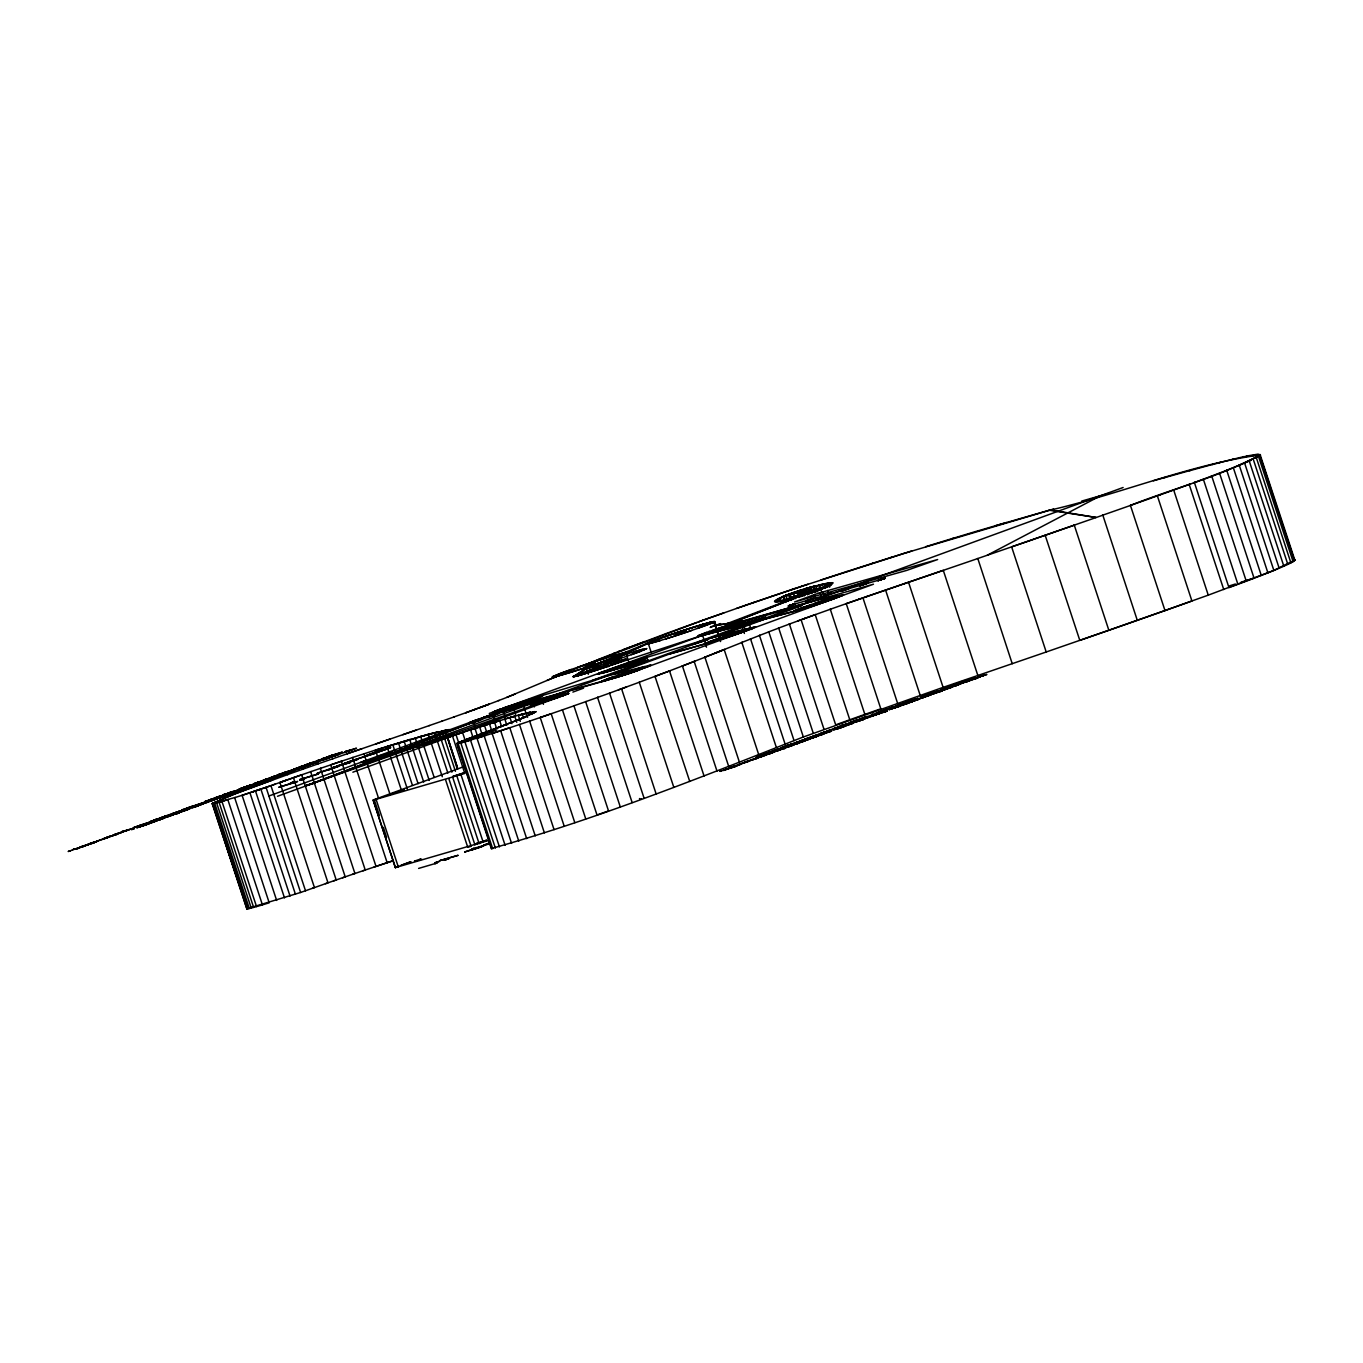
<?xml version="1.0" encoding="UTF-8"?>
<svg xmlns="http://www.w3.org/2000/svg" width="1363" height="1363" viewBox="0 0 1363 1363"><rect width="100%" height="100%" fill="white"/><g stroke="black" fill="none" stroke-linecap="round" stroke-linejoin="round"><path stroke-width="1.5" d="M187.106 808.446C208.948 800.814 177.854 811.837 191.57 806.657M794.084 740.603C694.977 779.772 593.092 820.083 491.617 848.468L457.729 745.374M457.065 743.346L458.82 743.312M457.576 743.448L459.552 742.205M458.104 743.568L492.673 848.689L491.617 848.468M1108.852 630.268L1074.283 525.164L1011.636 546.87L1046.205 651.991L1108.852 630.268L1164.99 610.556L1130.438 505.434C1173.373 488.363 1219.595 476.863 1260.264 454.918C1189.354 464.562 1119.142 494.548 1048.948 510.392M1173.696 490.033L1208.265 595.154L1273.86 570.433L1294.816 560.023L1260.059 454.475M219.46 796.571L218.08 796.963M313.507 762.241L304.307 765.256L312.144 762.633M268.153 780.028L266.773 780.42M228.541 794.493L227.161 794.885M300.593 892.475L305.499 890.755L270.93 785.633L266.058 787.354L300.61 892.475L246.771 908.78L212.202 803.659L220.721 799.655M246.771 908.78L247.01 908.508A39.459 1.448 -18.2 0 0 269.21 902.8L234.657 797.662L242.597 795.14M224.537 794.254L225.985 793.726L222.97 794.816L229.597 793.317L218.659 796.537L219.954 796.06M235.237 797.457L212.202 803.659L235.186 793.777L288.002 774.474M535.267 711.997L531.212 714.416M214.877 799.638L199.594 804.715M130.763 829.13L112.72 835.315L117.797 833.492M563.277 695.573L568.201 693.528L550.635 698.043M928.936 693.869L938.579 690.837L924.182 695.334L925.477 694.857M309.077 764.813L317.238 762.207L311.871 764.03M168.961 815.057L170 814.767M253.876 784.986L257.147 783.793M260.282 781.834L253.722 784.1M189.883 807.237L181.926 809.946L189.866 807.237M742.716 621.289L738.473 623.164M826.745 586.993L829.505 585.698L826.472 586.192M765.307 753.62L775.138 750.451L771.628 751.729M171.176 815.602L160.05 819.146M1255.698 457.951L1259.378 454.697L1243.346 456.844M780.624 749.701L770.811 752.802L779.415 750.076L772.361 752.325L773.145 751.984M587.436 667.785L574.044 676.321L576.941 675.878M447.371 730.415L448.376 729.835L441.953 730.96M447.558 730.364L449.33 729.529L418.1 737.162M790.353 605.445L795.225 603.707L788.887 605.871M806.692 600.708L813.626 598.476L807.612 600.333M812.995 598.715L810.014 599.516L811.445 599.039M826.54 594.881L831.583 593.263L826.199 595.273M787.797 601.356L785.838 595.341L775.053 601.458L794.442 597.88M89.498 843.782L87.794 844.344L107.643 837.632L99.09 840.272M134.92 827.205L141.718 824.871M828.891 586.073L832.111 583.16A189.713 6.951 -18.2 0 0 818.959 585.136M456.844 743.397L467.969 738.848M488.755 840.426L395.372 867.601L373.155 800.03L463.744 766.688M399.035 866.101L395.372 867.618L373.155 800.03M395.372 867.601L396.394 867.107M793.181 604.525L788.615 605.871L789.841 605.393M824.819 595.648L830.595 593.706L824.019 595.852L825.688 595.222M846.951 589.276L841.942 590.775L849.49 588.305L844.123 590.196M847.803 588.935L848.638 588.509M215.388 802.023L213.071 803.369L214.23 803.352M269.516 778.477L260.878 781.272M470.916 722.083L468.616 723.054L478.873 720.243M450.761 735.696L450.301 735.662M566.565 694.278L567.911 693.614M784.832 595.801L783.418 596.5L784.27 596.449M812.893 587.112L815.295 586.09L814.41 586.141M706.698 639.911L703.308 640.644M799.757 606.365L800.302 605.751M415.817 860.769L417.027 860.666M381.861 755.596L383.395 754.881M497.308 713.922L499.608 712.934L495.859 713.786M535.966 704.194L544.689 700.735M540.191 702.439L539.629 703.069M782.975 596.619L779.21 598.289A190.036 6.968 -18.2 0 0 781.203 601.253L787.013 599.941M573.959 676.082L573.09 676.644L579.599 675.162M144.069 824.871C161.004 818.856 125.958 831.021 151.702 822.775L144.052 824.871M163.645 818.362L156.932 820.628L161.226 819.061M625.396 653.524L656.37 639.775M626.759 653.03L621.767 655.024M117.218 834.343L109.619 836.49M728.524 626.793L598.408 669.403A27.72 1.022 -18.2 0 1 573.431 676.627L586.346 668.262A31.656 1.159 -18.2 0 1 604.15 661.43L607.421 660.288A39.612 1.448 -18.2 0 0 625.873 653.337L649.009 642.672M239.36 789.739L228.456 792.959L232.954 791.46M275.684 776.484L264.78 779.687L266.858 778.937M310.219 764.439L318.857 761.713L316.625 762.786M566.241 694.414L568.712 693.409L566.395 693.818M782.055 596.909L784.475 595.938M1194.397 482.502L1228.966 587.623A227.689 8.348 -18.2 0 0 1283.861 566.19L1287.831 564.384A192.234 7.036 -18.2 0 0 1294.424 560.67L1259.838 455.549M138.822 826.966L145.551 824.905L136.675 827.801L147.238 824.342L138.634 826.966M215.575 798.957L222.271 796.878L213.463 799.774L218.489 797.951M114.884 834.48L117.031 834.207L116.076 834.548M300.559 766.688L303.813 765.887M553.225 676.372L559.46 673.765A37.925 1.397 -18.2 0 1 570.841 669.625L584.88 664.854A40.106 1.465 -18.2 0 1 606.143 657.954M650.509 641.956L651.344 641.7L586.754 667.972A32.371 1.193 -18.2 0 0 587.572 668.398L590.111 667.785A30.395 1.107 -18.2 0 0 598.374 665.451L603.928 663.713A31.366 1.142 -18.2 0 0 620.625 658.329L626.486 656.387M643.234 650.219L646.897 648.584L644.324 648.958M539.561 697.362L541.741 696.289L540.412 696.357M827.494 586.686L832.537 583.006L806.146 588.509M602.139 681.023L606.995 679.098A23.904 0.869 -18.2 0 1 614.151 676.491M604.61 680.052L603.076 680.733A25.181 0.92 -18.2 0 0 603.741 681.057L605.7 680.597M647.323 666.899L650.032 665.417L648.584 665.655M751.933 628.701L755.596 626.895L711.827 637.697L633.625 661.362M1251.013 460.353L1226.155 470.491M96.79 841.482L91.73 843.22L93.536 842.658M823.627 588.203L830.783 585.255L833.049 582.836A190.701 6.985 -18.2 0 0 819.827 584.829L805.414 588.731L807.526 594.677M547.023 680.427L565.73 672.675M181.347 811.479L189.968 808.685L183.204 811.104L185.862 810.269M512.641 694.994L515.112 694.04M170.017 815.977L153.014 821.77L154.718 821.208M336.78 754.915L324.275 759.208L325.57 758.731M565.117 672.862L507.24 697.209M739.445 622.806L743.721 620.949L715.882 625.344L714.74 621.528L706.221 623.487M742.784 621.494L736.667 623.862M553.514 677.667L600.061 658.806M444.764 731.505L448.291 730.125M458.649 742.494L462.926 740.808M1238.694 465.499L1260.485 455.089L1258.066 454.135L1246.089 456.128M262.258 780.897L266.671 779.278L264.047 780.011M108.921 837.052L107.149 837.7L109.977 836.695M843.476 590.179L842.743 590.571M486.812 840.341L485.092 841.005M219.852 799.928L230.211 795.771M194.21 807.169L192.081 807.782M241.132 788.393L238.815 789.211L259.123 782.226L258.203 782.43M231.233 793.232L228.916 794.05L246.89 788.24L235.952 791.443M299.894 767.437L293.727 769.124L302.007 766.67L299.826 767.386M507.07 697.26L513.51 694.721M517.787 720.073L536.221 711.673L529.679 712.474A106.553 3.902 -18.2 0 0 518.179 715.336M526.714 716.512L492.264 729.818M172.59 814.375L184.755 810.712L175.537 813.609L178.996 812.808M263.434 780.573L264.882 779.994L257.028 782.532L260.026 781.646M290.285 771.679L294.612 770.589L286.349 773.042L291.801 771.151M783.606 596.21L786.281 595.222M742.358 642.314L714.553 653.371M278.188 774.593L297.441 768.34M272.259 777.063L277.831 775.104L270.692 777.626L273.759 776.416M581.32 666.217L699.066 621.664M842.147 595.682L830.527 599.993M724.69 649.401L704.62 657.307M588.697 667.103L591.746 665.894A30.395 1.107 -18.2 0 1 600.879 662.554L605.666 660.936M588.322 674.259L586.346 668.262L595.41 664.565M576.413 675.111L581.507 673.152M363.648 761.321L361.604 762.224L363.12 761.968M644.103 649.964L631.444 654.615M599.856 672.879L603.11 671.669M789.671 598.204L786.587 599.345A24.347 0.886 -18.2 0 0 785.633 600.35L788.478 599.584M699.747 634.971L702.814 633.829M825.279 587.572L828.346 586.431A24.398 0.886 -18.2 0 0 830.459 585.391M736.327 623.981L741.557 622.022A24.244 0.886 -18.2 0 0 742.392 621.051L873.462 584.216L628.445 673.799L489.283 713.428L702.592 635.311L706.494 647.204M741.523 642.569L751.064 638.838M160.101 817.97L159.318 818.345L165.11 816.369L160.306 817.817M344.447 763.416C339.557 765.648 355.385 759.838 347.701 762.275M599.243 659.062L614.406 653.167M750.263 639.094L759.975 635.328M158.483 818.976L153.508 820.747L168.007 815.534L155.518 819.589L158.517 818.703M498.432 700.65L507.888 697.004M787.354 594.813L782.447 596.807L786.417 595.921M382.764 755.102L380.635 755.92L384.213 754.932M810.355 588.1L813.779 586.84M311.718 783.929L314.853 782.788L309.231 784.458M470.031 722.356L476.3 720.039M494.922 714.842L498.194 713.65M697.294 642.126L748.406 623.419M794.748 603.962L794.987 603.69M564.197 695.215L568.865 693.307L567.11 693.665M705.54 640.371L708.317 639.281L697.703 642.433M807.032 600.521L811.104 599.43M807.765 600.316L806.027 601.083L813.643 598.34L806.657 600.896M753.807 621.613L750.894 623.164M797.389 607.302L802.057 605.393L798.292 606.245M862.046 585.119C877.431 579.957 857.923 585.971 861.757 585.153M865.726 583.841L867.43 583.091L859.797 585.834L863.495 584.608M879.476 579.991L882.798 579.105M883.65 578.764L885.354 578.014L877.721 580.757L880.345 579.871M884.383 578.559L879.97 580.042M693.903 661.515L705.438 657.068M613.606 653.405L619.432 651.207M389.46 753.16L391.59 752.342L384.315 754.506M478.532 720.635L480.662 719.817L472.91 722.56M539.101 703.461L541.213 702.661L538.76 703.308M73.943 849.234L74.948 848.876L71.932 849.95L78.304 848.348L74.829 849.149L76.822 848.553M618.632 651.446L644.682 641.581M564.061 695.266L567.093 694.142M462.091 741.063L522.37 718.267L535.523 711.912L534.62 711.707M759.174 635.567L769.26 631.716M682.199 666.064L694.176 661.447L728.745 766.568M694.704 661.276L669.284 670.988M803.403 736.974L794.05 740.603L759.481 635.482M229.393 796.026L242.375 791.068M589.48 666.78L594.694 664.837M643.83 668.245L650.986 665.093L647.749 665.86M752.785 628.445L748.457 630.047A26.476 0.971 -18.2 0 1 738.848 633.454A25.25 0.92 -18.2 0 1 725.218 637.952L716.239 640.78M772.6 751.371L773.485 751.013L766.585 753.211L778.222 749.582L756.363 756.891L766.977 753.449L763.28 754.438L764.473 753.858M768.493 631.938L779.142 627.934M1211.179 476.232L1226.956 470.252M476.42 843.595L477.595 843.135M484.308 841.227L485.944 840.562L484.291 840.869M943.145 687.344L803.352 736.991L768.8 631.87M622.533 649.93L666.081 633.625M651.412 641.598L659.3 638.702M617.03 656.83L622.567 654.785M331.005 768.766L333.441 767.71L317.136 773.281L332.129 768.766M441.833 732.613L445.582 731.25L457.798 768.851M310.985 784.049L483.763 718.097L310.236 784.287L553.122 698.435M347.463 751.149L346.304 751.592L350.887 750.263M499.199 700.412L480.049 707.55M656.796 639.605L652.758 641.07A35.932 1.312 -18.2 0 0 647.152 643.404M616.502 657.017L620.131 655.654A38.863 1.431 -18.2 0 0 627.219 652.519M788.887 598.442L791.801 597.403M497.716 710.089L500.153 709.169M500.834 708.981L498.483 709.867A25.13 0.92 -18.2 0 0 495.331 711.793M364.705 760.912L360.65 762.53L364.074 761.713M702.03 634.051L704.961 633.011M823.133 588.373L826.063 587.334M602.327 671.908L605.462 670.783M537.942 698.077L530.48 700.803A26.101 0.954 -18.2 0 1 507.445 708.419M606.228 679.336L618.427 675.009M862.677 584.659L859.866 585.681L864.875 584.199M883.139 578.713L878.505 580.468M507.462 724.162L478.839 734.793M670.034 670.766L639.094 682.284M330.817 768.834L327.563 770.078L338.28 766.432L333.254 768.238M742.988 621.358L796.895 605.581M778.409 628.156L789.824 623.93M241.643 791.29L253.126 787.064M825.62 587.47L818.89 589.923M467.219 739.07L472.944 736.991M1198.486 480.969L1211.911 476.011M489.113 704.245L474.324 709.629M785.514 595.444L789.467 594.047L786.621 595.018M961.085 681.943L959.552 682.573L967.27 679.984M288.905 770.964L290.37 770.862L283.317 773.162M283.129 774.303L291.682 771.662M488.516 704.415L465.669 712.781M789.126 624.135L815.551 614.543M644.103 798.258L609.551 693.137L639.281 682.267L673.833 787.388M1193.903 482.655L1199.167 480.781M1193.494 482.809L1194.567 482.468M123.181 831.174L121.869 831.651L132.824 828.431L131.649 828.874M105.224 837.938L103.929 838.415L112.209 835.962L111.033 836.388M141.548 824.683L140.236 825.16L153.474 820.901L144.802 823.865M165.485 815.943L164.19 816.42L184.107 809.724L175.861 812.314M190.564 806.794L191.876 806.3M216.632 797.27L215.32 797.747L226.258 794.544L224.946 795.021M249.156 785.395L250.468 784.918M255.409 783.112L254.114 783.589L262.395 781.135L261.219 781.561M310.696 762.939L309.384 763.416L325.825 757.964L318.789 760.213M112.55 835.775L113.862 835.28M115.156 834.82L121.58 832.418L118.342 833.594M134.988 827.358L141.411 825.075M236.003 790.693L234.692 791.17L236.923 790.438M237.298 790.216L239.172 789.603M272.327 777.438L270.998 777.915L273.247 777.166M273.622 776.961L275.496 776.348M296.487 768.613L283.947 772.702L284.952 772.412M665.417 633.812L679.83 628.599M113.47 835.502L114.782 835.025M334.719 754.949L336.422 754.318L328.534 756.414L342.437 752.12L330.63 755.766L331.908 755.443M166.303 816.863L165.008 817.34L173.288 814.887L172.113 815.313M189.423 808.429L188.111 808.906L196.391 806.453L195.216 806.879M205.455 802.586L204.143 803.063L213.718 800.03L212.679 800.268M210.021 800.916L208.726 801.393L217.007 798.939L215.831 799.365M225.696 795.191L224.401 795.668L235.339 792.448L234.027 792.925M239.258 790.233L250.332 786.69M245.51 787.95L244.216 788.427L252.496 785.974L251.32 786.4M252.854 785.275L251.695 785.701L259.975 783.248L258.663 783.725M265.308 780.726L264.013 781.203L274.951 778M308.191 765.069L306.982 765.512L317.92 762.309M335.86 754.966L337.155 754.489M346.866 750.945L345.452 751.473L356.493 748.219L350.921 750.161M272.651 778.546L273.963 778.052L266.501 780.283L268.681 779.585M277.149 776.978L268.715 779.5M290.711 771.935L278.171 776.024L279.194 775.734M350.512 750.025L344.379 752.24L352.097 749.837M175.299 814.154L179.252 812.927L166.525 816.624L168.978 815.841M263.604 781.919L264.899 781.442L257.266 783.759M273.639 778.477L277.916 776.842L276.178 777.319M298.258 769.26L299.553 768.8L291.921 771.1M331.379 757.181L332.555 756.755M345.486 752.24L346.798 751.763L331.976 756.38M252.479 787.252L260.827 784.253M585.443 665.911L594.83 663.304M675.775 634.102L685.163 631.495M594.029 665.025L601.339 662.435M617.729 656.625L609.057 659.692M794.169 592.752L803.557 590.145M611.697 659.828L621.085 657.222M808.157 588.918L811.087 587.896M583.432 672.436L575.544 675.384A28.214 1.039 -18.2 0 0 574.487 676.542L579.82 675.111M710.719 626.81L720.107 624.203M791.153 597.59L793.47 596.79M802.773 594.183L812.161 591.576M821.48 588.986L824.308 587.998M704.296 633.199L706.613 632.415M715.967 629.791L725.389 627.167M729.699 626.35L742.511 622.772M733.993 624.833L737.332 623.658M739.121 622.959L799.076 605.973M600.981 673.458L604.678 672.385M474.324 720.771L268.988 795.975M790.216 605.257L788.478 605.785L885.064 578.355L882.508 579.173M364.023 761.116L364.466 760.963M442.549 732.408L440.675 733.038M472.552 721.368L475.38 720.397M469.639 723.157L480.696 720.073M472.467 722.356L470.678 723.089L471.564 722.918M495.655 714.638L488.942 716.972M592.615 680.307L648.158 660.05L603.877 672.606M305.908 785.463L315.262 782.873M693.12 643.898L707.567 639.86M307.459 785.088L308.651 784.713M696.084 643.046L693.699 644.154M313.149 783.469L311.991 783.606M704.552 640.729L706.273 640.15M773.349 616.076L798.122 607.08M847.428 589.072L847.973 588.731M530.241 705.983L541.281 702.899M541.844 701.724L548.556 699.389M861.382 585.068L860.666 585.494M443.946 737.707L441.186 738.746L448.461 736.582M531.672 705.625L534.245 704.756M865.352 583.977L866.442 583.534L864.585 584.25M449.381 736.224L450.744 735.781M538.47 703.7L540.259 702.967L539.373 703.138M879.851 579.837L878.232 580.468L879.748 580.076M562.067 695.982L564.929 694.994M814.069 604.303L823.456 601.696M472.279 737.179L479.503 734.606M797.781 620.932L804.869 618.393M618.478 689.865L626.588 686.952M1181.227 487.29L1190.546 483.933M486.438 840.272L476.3 843.884L478.856 843.067M418.611 868.418L437.199 862.966L434.984 863.767M473.966 848.212L471.751 849.013L490.271 843.578L488.073 844.396M788.104 745.135L785.429 745.987L800.728 741.404L795.447 743.142M842.845 725.031L841.533 725.508L852.488 722.288L851.176 722.765M855.777 720.414L853.102 721.283L864.04 718.08M882.491 710.549L881.18 711.026L892.135 707.823L890.823 708.3M954.373 684.311L953.061 684.788L964.016 681.585L962.704 682.045M964.084 680.767L957.678 683.153L968.394 679.66M786.076 745.97L784.901 746.396L793.062 743.994L791.75 744.471M788.087 745.237L789.381 744.76M791.801 743.874L790.489 744.351L806.538 739.291L802.841 740.552M809.196 737.536L808.02 737.962L816.181 735.543L814.87 736.02M865.335 717.04L864.159 717.466L872.32 715.047L871.008 715.524M872.814 714.297L871.502 714.774L881.708 711.537L880.311 711.878M877.755 712.508L876.443 712.968L883.582 710.89L878.624 712.662M880.754 711.401L879.067 712.014L886.683 709.476M886.427 709.339L888.659 708.59M889.034 708.385L891.692 707.414M912.426 699.849L911.114 700.309L918.253 698.231L906.174 702.115L916.379 698.878L914.982 699.219M945.445 687.787L944.269 688.213L952.413 685.81L951.118 686.288M827.665 731.352L820.407 733.464L832.231 729.699L822.366 732.851L826.864 731.318M835.502 728.489L836.797 728.029L828.653 730.432L831.873 729.529M878.488 712.798L879.646 712.372L876.545 713.241M911.813 700.633L903.976 703.41L909.24 701.502M972.313 678.553L973.727 678.024L963.811 680.955M812.672 737.264L811.377 737.741L822.315 734.538L821.02 735.015M863.852 718.591L862.54 719.068L873.496 715.848L872.184 716.325M867.192 717.364L865.88 717.841L876.835 714.638L875.523 715.115M957.968 684.226L956.656 684.703L967.611 681.483L966.299 681.96M721.112 770.913L719.8 771.39L735.85 766.33L732.152 767.59M756.295 758.067L758.527 757.334M758.918 757.112L760.793 756.499L759.873 756.772M872.235 715.745L870.923 716.222L886.972 711.145L883.275 712.423M880.754 712.713L878.522 713.445L879.442 713.19M881.128 712.491L883.003 711.878M917.095 699.44L913.738 700.395L923.654 697.481L921.184 698.282M917.469 699.219L919.361 698.606M927.556 695.539L926.244 696.016L942.293 690.956L931.9 693.954L935.393 693.137L933.28 693.784M963.045 682.59L961.75 683.067L977.799 677.99L967.389 681.006L970.899 680.188L968.769 680.836M725.065 769.942L723.583 770.47L726.411 769.55M760.707 757.027L762.019 756.55L751.081 759.992L757.061 758.067M784.032 748.73L785.327 748.253L773.639 751.746M797.048 743.755L798.36 743.278L791.221 745.374L803.318 741.472L793.147 744.709L794.118 744.488M847.428 725.372L848.723 724.895L841.584 726.99L853.681 723.089L843.527 726.309L844.481 726.104M904.044 704.705L893.089 707.908L907.349 703.495L906.054 703.972M947.66 688.775L934.098 693.154L941.356 690.581L940.402 690.854M563.788 695.42L352.864 772.191M902.357 703.598L900.841 704.143L910.842 700.906M938.221 691.723L936.705 692.285L951.936 687.208L940.998 690.649L946.978 688.724M748.304 761.065L746.788 761.61L757.743 758.118L744.181 762.496L751.439 759.924L750.485 760.196M679.217 628.769L696.885 622.448M260.214 784.424L272.617 779.994M465.635 712.764L474.954 709.459M805.022 606.722L799.144 608.886A25.113 0.92 -18.2 0 0 796.35 610.709M804.238 618.581L830.595 609.176M1159.743 495.008L1181.84 487.119M597.488 697.447L610.028 692.983M698.486 621.818L703.001 620.25M596.875 663.985L600.453 662.759M609.925 659.385L614.56 657.784M1208.282 595.137L1164.99 610.556M698.657 621.767L745.834 605.206M658.704 638.855L663.491 637.202A34.927 1.278 -18.2 0 1 682.079 630.916A36.12 1.329 -18.2 0 1 700.718 625.021L704.705 623.862L700.139 625.242A33.547 1.227 -18.2 0 1 709.152 622.687A35.029 1.278 -18.2 0 1 707.363 624.765L697.413 628.394M453.811 716.989L466.214 712.61M792.874 596.96L800.183 594.438A23.392 0.852 -18.2 0 1 808.549 591.627L823.763 586.874M582.853 672.606L586.686 671.278M818.703 589.975L822.059 588.816M706.034 632.568L709.407 631.41M731.897 625.583L735.253 624.424M746.703 630.745L739.155 633.386A26.255 0.954 -18.2 0 1 724.997 638.071M642.092 668.943L638.497 670.17A25.181 0.92 -18.2 0 1 616.315 677.496L611.629 678.978M1150.338 498.347L1160.305 494.854M598.05 697.294L585.63 701.672L620.25 806.794M476.829 843.356L478.157 842.879M702.456 620.404L723.787 612.89M287.372 774.678L303.199 769.09M272.021 785.241L275.411 784.083M269.516 786.127L286.741 780.079M279.994 782.413L293.999 777.523M344.447 763.28L347.872 762.104M799.161 609.994L765.614 618.921L798.514 610.164L794.203 611.22A26.118 0.954 -18.2 0 1 798.377 609.125L807.049 606.007M831.549 599.635L843.68 594.864L824.598 598.272L796.162 605.836M1130.063 505.537L1150.866 498.211M586.141 701.536L573.925 705.795L608.528 810.934L597.011 814.972L562.442 709.85L574.402 705.676M305.465 890.772L314.444 887.586L279.892 782.464L302.194 774.661M156.847 819.657L159.556 818.55M441.578 721.3L454.322 716.836M607.234 670.085L613.043 668.091M502.606 708.283L523.716 701.178M503.203 708.113L508.433 706.29M830.101 609.312L846.491 603.588M1102.377 515.299L1130.557 505.417M312.74 888.199L327.989 882.815L293.42 777.694M788.887 594.2L793.334 592.684M300.354 766.688L308.975 764.064L304.068 765.87M240.842 788.41L243.773 787.422M275.667 775.973L273.622 776.671M302.007 767.318L308.515 765.205M599.941 662.895L603.945 661.515M605.24 661.038L610.437 659.249M206.29 801.035L214.911 798.411L204.433 801.751L213.207 798.957L209.97 800.149M290.115 771.662L291.171 771.288M230.96 793.249L233.874 792.261M215.371 798.939L223.992 796.316L218.762 798.224M89.822 843.561L98.46 840.903L90.077 843.799M114.679 834.48L127.832 829.948M194.653 806.504L199.935 804.851M155.092 820.083L159.13 818.669M155.041 820.969L161.533 818.856M302.603 769.277L318.192 763.842M728.217 626.861L734.538 624.697M374.859 752.376L369.288 754.472L387.842 748.594L375.728 752.836L378.147 751.967M378.113 751.626L390.789 747.571L378.863 751.899M474.682 720.584L478.617 719.255M493.406 715.456L475.414 721.351M309.537 784.389L306.368 785.548L309.214 784.747M1073.976 525.232L1102.837 515.18L1137.287 620.318M732.885 766.705L731.113 767.386L741.37 764.081L730.432 767.301L733.873 766.313M789.007 594.149L793.743 592.547M808.685 588.765L787.797 595.58M276.399 775.786L279.79 774.695L274.815 776.45L281.323 774.201L274.338 776.501M317.238 762.36L316.046 762.769M154.36 820.253L152.4 820.935M317.647 763.996L332.998 758.68M429.004 725.661L442.072 721.146M293.556 777.643L301.785 774.763M789.671 605.393L790.983 604.985M794.186 604.167L790.693 605.053M825.535 595.239L826.83 594.83M843.458 590.162L844.753 589.736M846.662 589.327L847.956 588.918M697.992 642.382L692.336 644.495L695.607 643.643M769.448 617.439L773.894 615.923M474.835 720.533L479.299 719.017M702.661 641.394L705.097 640.576M711.094 637.952L719.46 635.788M879.305 579.991L880.6 579.582M382.85 755.017L384.622 754.455M606.484 676.15L648.601 665.57M387.603 753.807L390.619 752.666L389.75 752.836M537.243 704.126L539.015 703.547M562.663 695.829L546.853 701.076M445.173 737.281L442.413 738.422M448.171 736.65L452.141 735.185L448.58 736.173M448.751 737.162L451.732 736.173M846.065 603.707L858.911 599.277M1052.253 532.797L1074.402 525.13M325.484 883.701L336.201 879.953L301.632 774.831L311.173 771.543M736.582 608.392L795.004 588.526M795.771 595.921L799.86 594.507A24.398 0.886 -18.2 0 1 812.978 590.179A24.347 0.886 -18.2 0 1 821.122 587.64M626.179 656.455L631.921 654.496A30.548 1.124 -18.2 0 0 641.053 651.173M797.917 596.858L819.18 589.855M207.397 802.347L208.573 801.802M708.93 631.529L734.231 623.283M732.357 625.464L727.961 626.946A23.307 0.852 -18.2 0 1 711.367 632.364L707.073 633.71M377.159 752.103L366.408 755.443L383.037 749.65L374.978 752.206M806.589 606.109L810.372 604.848M723.054 636.811L710.839 641.138A26.255 0.954 -18.2 0 0 706.255 643.387L708.334 642.876M830.987 599.873L813.472 605.683A25.113 0.92 -18.2 0 1 801.495 609.346L798.394 610.266M449.381 736.94L462.909 732.357M447.831 737.485L449.143 737.076M908.542 582.24L943.111 687.361L977.85 675.486L943.298 570.364L885.592 590.094L846.253 603.673L880.805 708.794A217.637 7.974 -18.2 0 0 835.689 724.86L801.086 619.756M1033.818 539.186L1052.645 532.694M574.794 822.639L540.225 717.517L562.851 709.714M333.56 880.89L345.214 876.835L310.645 771.714L320.85 768.221M745.459 605.308L753.995 602.412M263.178 780.641L269.499 778.477M261.815 780.76L265.035 780.079M186.714 808.174L203.803 802.517L195.13 805.499M332.47 758.85L347.565 753.654M429.481 725.525L402.869 734.674M361.894 748.73L347.207 753.739L416.55 729.989M269.959 786.008L242.375 795.242M462.721 732.374L452.465 735.918L464.8 773.451L373.803 799.996M858.537 599.362L866.885 596.534M977.475 558.626L1034.193 539.101M977.85 675.486L1046.239 651.991M375.984 743.908L389.801 739.172M276.655 900.449L242.103 795.328L266.058 787.354M478.072 719.425L479.929 718.795M866.544 596.602L904.845 583.517M920.025 578.304L977.799 558.54L1012.232 663.696M540.225 717.517L551.572 713.633M342.607 877.755L354.925 873.496L320.373 768.374L341.84 761.133M483.78 841.482L480.662 842.538L482.604 841.84M753.671 602.48L772.378 596.142M291.307 771.237L294.97 770.095M156.745 819.419L150.339 821.668M904.538 583.585L920.332 578.236M352.472 874.365L365.233 869.986L330.664 764.864L341.687 761.133M577.605 667.274L584.744 664.854M629.297 653.15A32.371 1.193 -18.2 0 0 612.038 658.721L606.314 660.663L608.273 666.677M241.813 788.138L247.35 786.298M814.427 594.592L794.561 601.952L906.736 570.398L937.642 559.529L820.168 592.718L814.427 594.592L815.721 598.493M231.914 792.993L233.55 792.431M195.608 806.232L201.145 804.409M156.012 820.696L157.852 820.066M90.793 843.271L95.12 841.891M612.703 668.16L620.523 665.553M810.048 604.916L814.921 603.298A26.118 0.954 -18.2 0 1 832.963 597.522M722.731 636.879L736.906 632.193M618.103 675.077L622.925 673.492M540.583 717.398L529.645 721.112L564.214 826.234M266.961 778.903L269.261 778.188M246.482 786.877L242.733 788.087L247.044 786.502M236.583 791.716L232.834 792.925L237.128 791.358M200.259 804.971L196.545 806.18L200.838 804.613M140.849 825.45L137.101 826.642M125.328 830.714C117.61 833.321 131.683 829.232 128.412 829.777M160.664 819.436L158.738 820.083M93.74 842.59L95.461 842.01M478.277 719.323L483.473 717.62M448.137 737.417L440.607 739.922M363.001 870.77L392.834 860.803M887.313 708.862L885.303 709.544L895.218 706.647L892.748 707.431M879.408 712.985L877.397 713.667L887.313 710.753L884.826 711.554M757.181 757.607L755.17 758.288L765.086 755.375L762.616 756.175M772.157 596.176L801.563 586.38M138.14 825.978L133.182 827.784L134.903 827.205M184.363 810.338L179.746 812.007L181.313 811.496M152.315 820.952L150.952 821.344L156.506 819.384L149.811 821.804M252.223 792.039L261.389 788.973M529.986 721.01L519.49 724.52L554.059 829.641M793.436 592.598L815.244 585.92M804.289 590.298L791.971 594.319M844.464 589.804L847.496 588.85M862.387 584.727L863.818 584.25M880.311 579.633L881.742 579.156M758.101 621.17L769.737 617.388M702.95 641.326L696.97 643.285M479.009 719.085L490.646 715.285M473.404 721.981L475.466 721.3M474.92 721.93L476.982 721.231M548.267 699.44L559.886 695.658M536.017 704.126L530.275 706.221L532.115 705.744M385.831 754.438L387.91 753.756M535.472 704.756L537.533 704.058M552.611 699.236L558.489 697.277M444.883 737.349L446.945 736.65M312.008 783.878L308.822 784.918M374.092 867.038L393.413 860.649M418.714 859.712L420.605 859.082M791.153 589.804L807.986 584.233M151.174 822.911C159.948 819.845 152.332 822.145 148.022 823.814M352.915 757.453L341.432 761.236L376.001 866.357M481.855 718.148L491.361 715.098M519.797 724.435L509.813 727.74L544.382 832.861M421.661 859.184L418.492 860.223M479.657 842.368L481.258 841.84M953.197 686.305C943.366 689.814 963.794 682.846 953.964 686.356M801.495 586.363L911.745 550.976M804.596 595.597L802.62 589.583L799.587 590.554L797.134 591.372L799.11 597.386M314.597 763.246L315.909 762.803M185.998 810.15L188.435 809.247L184.584 810.321M622.789 673.492L632.279 670.392M816.403 736.463L806.828 739.666L818.362 735.952L813.472 737.23L814.495 736.94M817.493 735.901L820.202 735.066M364.313 753.688L352.574 757.538L387.143 862.66M508.229 718.045L470.525 729.801L473.182 737.894M526.68 838.62L492.128 733.498L510.035 727.638L500.681 730.738L535.233 835.86M945.258 687.94L940.317 689.712L947.302 687.361M963.539 682.761L954.543 685.691L962.159 683.136M888.046 709.084L884.587 710.208M865.147 717.177L860.206 718.948L861.757 718.557M848.416 723.549L839.421 726.496L847.036 723.94M869.424 717.108L860.428 720.056L868.044 717.5M785.889 746.123L780.965 747.895L787.933 745.544M821.02 579.974L846.951 571.489M802.177 589.719L792.993 592.752L795.072 598.732M599.124 669.148L593.842 670.886M243.653 787.524L246.141 786.758M233.755 792.363L237.452 791.153M620.438 665.536L628.326 662.98M138.038 826.08L143.831 824.376L142.502 824.649M138.736 826.217L134.767 827.426M586.141 671.431A28.214 1.039 -18.2 0 1 601.083 666.371L606.228 664.718M246.141 788.172L249.225 787.064L248.305 787.269M245.953 788.308L243.824 788.938M207.312 802.381L192.609 807.305L194.33 806.743M375.898 749.957L363.955 753.824L378.573 798.292M483.422 717.602L488.67 715.899M492.128 733.498L500.937 730.619M907.622 702.013L898.234 705.029L905.492 702.456L904.538 702.729M902.732 704.092L906.429 702.814L890.397 707.891M846.815 571.574L872.49 563.311M1099.413 496.166L1100.35 495.859L987.323 555.201L988.26 554.894M881.708 579.19L883.82 578.559M809.077 737.656L805.243 739.002L811.224 737.059M792.073 604.627L794.476 603.826M808.276 600.367L809.724 599.856M829.368 593.961L827.971 594.404L830.323 593.672M845.571 589.702L841.874 590.912L848.859 588.356M845.844 589.378L848.246 588.595M863.767 584.301L865.215 583.79M763.91 619.296L752.103 622.942M273.537 776.706L272.43 777.046M533.461 705.404L535.523 704.705M383.821 755.085L385.882 754.386M446.894 736.702L448.972 736.003M418.254 860.24L420.111 859.644M872.269 563.413L891.317 557.348M479.776 726.803L499.642 720.618L501.669 726.666M511.568 843.356L476.999 738.235L492.452 733.345M588.816 672.487L594.081 670.783M375.677 750.059L434.371 732.647M953.112 685.078L955.906 684.124L948.512 686.713L960.046 682.999L950.369 686.083L958.257 683.596L952.26 685.589M912.989 700.957L915.8 700.003L908.405 702.592L909.82 702.218M891.01 557.484L904.725 553.139M801.989 589.804L806.606 588.322M605.99 664.837L611.101 663.185M628.122 663.082L634.034 661.191M611.953 670.255L616.74 668.705A25.147 0.92 -18.2 0 0 634.647 662.725A23.87 0.869 -18.2 0 0 641.786 660.118A25.011 0.92 -18.2 0 0 646.369 658.09A25.147 0.92 -18.2 0 0 643.046 658.636M736.684 632.313L741.455 630.762M523.511 701.281L529.423 699.389M632.057 670.511L636.828 668.96M109.585 836.405L106.314 837.546L110.795 836.047M436.586 741.165L440.794 739.819M333.356 756.346L339.677 754.097L333.577 756.175M209.749 800.217L205.966 801.291M150.646 823.031L148.601 823.661M904.368 553.293L1053.565 509.046M448.597 729.767L428.34 734.282L387.024 746.481L401.642 790.949M488.414 716.018L492.452 714.723M484.615 735.833L460.813 742.937L495.382 848.059M895.593 707.448L888.863 709.731L899.41 706.324L890.431 709.084L891.3 709.016M855.606 720.823L850.478 722.577L867.192 716.614M789.893 746.038C765.802 754.267 810.917 739.087 786.332 747.503L791.988 745.493L784.747 747.674L785.599 747.606M479.077 843.033L476.403 843.85M744.488 762.616L737.758 764.899L748.287 761.491L739.325 764.251L740.177 764.183M225.134 794.169L235.066 791.102L225.849 794.016L229.325 793.215M233.976 792.295L236.242 791.596M138.242 826.012L140.508 825.331M74.113 849.302L84.046 846.253L76.992 848.485M901.931 704.262L896.036 705.83L899.546 705.012L897.416 705.659M802.023 740.739L796.145 742.29L799.638 741.489L797.508 742.119M731.335 767.778L725.457 769.328L728.949 768.511L726.82 769.158M925.664 546.699L953.231 538.232M277.541 776.501L284.577 774.252L272.481 777.966L278.836 776.348L275.462 777.131L277.371 776.552M500.187 720.414L462.551 732.459L465.209 740.552M882.457 712.61L876.579 714.161L880.072 713.343L877.942 713.991M805.55 588.663L807.237 588.152L809.213 594.166M666.439 638.634L660.254 640.559A34.433 1.261 -18.2 0 1 650.952 643.2L648.106 643.881A36.12 1.329 -18.2 0 1 647.101 643.421M605.785 658.108L612.617 655.995M610.692 663.355L625.106 659.215M622.073 660.033L626.333 659.011A28.214 1.039 -18.2 0 1 621.426 661.43L608.341 666.064A27.209 1.005 -18.2 0 1 588.952 672.402L580.894 674.855L589.208 672.317M607.745 671.533L612.362 670.085M741.046 630.933L745.663 629.485M318.601 760.264L316.608 760.878L320.084 760.077M720.857 639.332L668.977 654.206M283.146 773.213L281.136 773.826L284.611 773.025L278.291 774.627M503.117 709.731L507.735 708.283M636.419 669.131L641.036 667.683M824.819 733.481L816.42 736.122L831.6 731.147L825.637 732.749L829.488 731.795L827.648 732.357M727.416 623.487L794.101 598.016M790.727 605.291L788.104 606.16L795.089 603.605M811.07 599.209L812.399 598.749M808.651 600.197L807.049 600.623L807.969 600.401M826.574 595.12L823.951 595.989L831.583 593.263L830.22 593.723M864.841 583.96L866.187 583.5M882.764 578.866L884.11 578.423M697.345 643.115L693.869 644.205M328.33 756.874L324.087 758.152L325.501 757.794M325.144 759.259L319.317 761.014L329.284 757.845L328.364 758.032M528.997 699.56L531.11 698.878M530.599 699.066L607.199 675.878M490.271 715.439L494.599 714.093M559.511 695.812L563.839 694.466M478.243 720.465L469.707 723.395L472.177 722.748M471.513 722.986L473.285 722.407M537.652 703.649L539.424 703.069M542.917 702.269L547.245 700.906M532.064 705.813L533.836 705.233M388.029 753.33L389.171 752.989M443.605 738.099L444.764 737.758M982.604 675.758L984.87 675.077L978.651 676.678L986.914 674.446L966.418 681.142L980.338 676.849L974.426 678.314L975.874 677.871M952.72 538.436L978.617 530.633M300.507 766.977L307.271 764.626L298.395 767.522L299.604 767.233M410.331 739.359L375.472 750.11L390.108 794.595M433.843 742L437.029 740.995M491.975 714.928L497.086 713.343M598.919 665.229L588.475 668.091A31.366 1.142 -18.2 0 1 587.674 667.666M704.381 634.494L707.618 633.488M584.693 673.697L578.849 675.435M324.769 759.464L330.391 757.453M529.031 704.041L492.997 714.604L495.604 722.509M223.328 801.086L228.524 799.502M978.038 530.854L1006.473 522.506M660.799 640.354L648.992 643.575M733.686 623.487L738.49 622.039M832.486 597.693L836.746 596.398M745.101 629.706L749.411 628.394L747.912 628.871M604.831 672.385L608.29 671.329M640.491 667.887L644.784 666.592L643.285 667.069M500.204 710.583L503.663 709.527M612.174 678.757L602.804 681.381M496.49 713.582L514.26 708.317M466.095 741.489L471.087 739.99M814.801 592.564L812.825 586.55L810.406 587.214L809.162 587.572L811.138 593.587M543.445 704.347L542.133 700.395L513.698 708.504L515.657 714.433M260.333 782.737L255.068 784.56L255.92 784.389M345.452 763.604L357.839 759.276L336.695 766.142L341.772 764.643M160.34 819.316L154.632 821.395M995.825 525.624L1049.629 510.137M516.747 722.322L514.754 716.256L509.983 717.585L504.838 719.068L506.832 725.133M770.657 752.086L772.276 751.626M488.38 843.663L486.761 844.072L490.067 842.811L483.609 845.128L488.704 843.748M1123.129 487.494L277.524 796.282M1081.745 501.073L1108.289 493.491M804.119 589.515L793.624 593.399M785.633 596.193L788.461 595.341M823.082 587.129L825.314 586.431M812.723 590.946L802.228 594.83M789.637 599.328L798.173 596.755A23.341 0.852 -18.2 0 0 814.767 591.338M704.041 624.101L709.987 622.397M685.708 630.865L675.213 634.749M720.652 623.572L710.157 627.457M790.046 605.496L789.126 605.7M843.833 590.247L842.896 590.452M595.392 662.674L584.897 666.558M736.259 622.738L742.392 621.051L714.945 625.668L713.803 621.835L711.588 622.09M725.951 626.537L715.456 630.422M702.814 634.937L705.063 634.255M764.677 617.592L705.727 634.306L766.023 617.166L749.122 623.521L754.812 622.124M824.019 601.066L813.507 604.951M765.699 618.87L719.357 635.84M605.104 665.928L594.592 669.812M641.7 658.925L640.15 659.436L643.864 658.346A26.204 0.954 -18.2 0 1 647.357 657.767M627.662 663.968L617.166 667.853M714.008 641.377L669.676 653.95L614.73 674.038M603.128 672.879L648.124 660.101M537.09 697.123L535.523 697.617L539.237 696.544M523.051 702.149L512.539 706.034M609.38 679.575L494.309 712.15M493.576 713.667L483.252 717.517M528.35 704.296L538.283 701.417M493.934 714.331L496.643 713.513M565.884 693.886L563.209 694.687L567.264 693.511M288.615 772.855L291.699 771.85M481.378 719.323L469.008 723.889M541.929 702.166L529.56 706.733M255.426 783.776L256.789 783.401L245.851 786.604M478.209 720.482L478.822 720.311M540.855 702.848L543.53 702.03M254.114 784.253L255.477 783.878M531.331 706.034L532.729 705.574M445.462 731.318L457.252 769.022M507.564 718.284L511.04 717.245M392.254 751.865L379.919 756.414M452.806 734.691L440.488 739.257M220.448 801.904L224.009 800.831M363.325 761.985L434.507 741.745M292.841 782.141L295.124 781.493L290.319 783.061L292.602 782.413M132.927 829.062L134.273 828.687L131.444 829.607L132.79 829.215M94.149 841.993L95.154 841.704M69.649 850.938L70.995 850.563L68.15 851.483L69.496 851.091M463.624 742.188L466.776 741.251M912.137 701.451L918.134 699.458L910.245 701.962L919.923 698.861L911.404 701.775M890.005 708.027L890.925 707.772M414.505 861.024L420.383 859.354M480.969 842.181L486.847 840.511M446.791 859.269L449.074 858.622L444.27 860.189L446.553 859.542M1153.405 480.798L1165.126 477.442M583.534 688.162L572.869 692.097M240.433 788.853L249.463 785.804L248.117 786.093M510.341 717.5L515.367 716.035M194.228 806.947L203.257 803.897L201.911 804.187M230.534 793.692L239.564 790.642L238.218 790.932M836.064 596.653L839.847 595.546L838.398 595.989M511.721 717.108L518.962 715.047A107.558 3.936 -18.2 0 1 530.582 712.168M901.761 705.182L900.21 705.591L912.307 701.689L902.153 704.91L903.107 704.688M1164.411 477.697L1190.206 470.491M809.826 587.402L812.127 586.771M537.55 701.689L551.214 697.839M1189.439 470.763L1213.206 464.272M824.564 586.703L827.29 585.903A24.347 0.886 -18.2 0 1 830.578 585.34M790.387 599.073L787.984 599.737M642.689 649.265L628.854 653.354A31.366 1.142 -18.2 0 0 612.174 658.704M703.564 634.681L698.912 635.942A24.244 0.886 -18.2 0 1 699.73 634.971M576.753 675.997L579.071 675.366M709.493 642.689L712.389 641.837M550.465 698.112L564.18 694.329M414.897 861.263L416.652 860.717M460.66 742.988L464.374 741.932M221.198 801.631L216.632 802.909L251.218 908.014M169.097 816.181L170.068 815.96M1216.699 463.437L1220.396 462.381M311.275 764.2L310.236 764.456M1212.423 464.562L1217.5 463.147M797.048 610.624L798.514 610.164M529.917 712.406L518.349 715.285L520.342 721.351M162.316 818.635L163.662 818.328M484.649 840.835L485.671 840.579M309.333 764.967L310.628 764.677L300.116 768.136L308.924 765.239L301.683 767.573M823.303 733.737L824.206 733.498M1219.561 462.67L1233.328 459.11M333.679 755.136L322.043 758.782L330.17 756.601L325.655 757.743M176.423 812.161L179.439 811.411L171.193 813.984L174.805 813.115M718.608 636.078L754.114 627.15M565.1 694.159L568.03 693.341M541.656 702.558L537.874 703.427M472.382 722.203L469.571 722.748M496.95 729.938L458.343 743.448M435.291 732.425L436.705 732.084M786.247 600.163L787.201 599.924M739.666 621.801L741.489 621.358M622.925 653.064L626.077 652.298A40.106 1.465 -18.2 0 1 627.133 652.843A39.851 1.465 -18.2 0 1 620.898 655.433A38.215 1.397 -18.2 0 1 609.517 659.573A39.868 1.465 -18.2 0 1 567.843 673.186A38.079 1.397 -18.2 0 1 557.416 676.133A40.106 1.465 -18.2 0 1 553.122 676.389M645.227 648.652L641.871 649.555A29.475 1.073 -18.2 0 0 633.88 651.821M701.655 635.192L699.798 635.635A23.307 0.852 -18.2 0 1 700.548 634.715M707.431 643.183L710.327 642.399M601.816 673.169L597.795 674.123A26.204 0.954 -18.2 0 1 599.907 672.862M538.419 696.834L542.695 695.982L537.158 698.316A23.904 0.869 -18.2 0 1 530.02 700.923A25.13 0.92 -18.2 0 1 507.837 708.249M495.212 711.844L497.188 711.35M1232.476 459.399L1244.232 456.537M457.917 743.636L461.495 742.699M177.701 813.285L172.692 814.41M212.134 803.676L217.484 802.62M782.141 600.93L785.463 600.282M823.729 598.578L842.726 595.171M744.402 633.454L740.45 621.443L742.767 621.255A23.307 0.852 -18.2 0 0 741.557 621.324M598.732 673.816L599.839 673.646M532.643 711.912L534.875 711.639M1293.794 559.375L1294.816 560.023M1258.543 456.503L1293.112 561.624M1256.362 457.747L1290.914 562.868M1253.261 459.263L1287.831 564.384M1249.275 461.086L1283.844 566.207M1244.623 463.096L1279.176 568.218M1239.291 465.311L1273.86 570.433M1233.328 467.713L1267.897 572.835M1226.734 470.32L1261.286 575.442M1219.527 473.114L1254.079 578.219M1211.724 476.079L1246.276 581.183M1203.342 479.214L1237.911 584.318M1189.183 484.41L1223.753 589.532M1157.374 495.876L1191.926 600.998A755.971 27.703 -18.2 0 1 1079.803 640.371L1045.182 535.284M885.592 590.094L920.144 695.215M862.949 597.88L897.501 703.001M828.346 583.194L829.658 587.197M827.716 590.435L828.994 594.336M824.445 583.892L825.757 587.896M830.306 609.278L864.858 714.382M822.911 591.866L824.189 595.767M819.333 584.983L821.31 590.997M820.168 592.718L821.446 596.636M815.875 585.817L817.851 591.832M813.881 586.294L815.858 592.309M810.406 587.214L812.382 593.229M815.21 614.645L849.779 719.766M805.754 588.612L807.731 594.609M802.381 589.668L804.357 595.665M801.188 590.043L803.165 596.057M799.587 590.554L801.563 596.568M798.156 591.031L800.132 597.045M791.869 599.856L789.893 593.859L788.581 594.319L790.557 600.333M783.81 596.176L785.787 602.173M783.299 596.398L785.275 602.412M789.398 624.067L823.968 729.188M779.602 598.17L780.914 602.173M778.699 628.07L813.268 733.192M747.827 619.586L751.098 629.519M750.57 639.008L785.122 744.13M742.273 621.153L745.578 631.154M741.847 642.484L776.399 747.606M758.731 754.693L724.179 649.572L704.91 657.239L739.479 762.36M651.412 652.996L648.124 642.995A35.608 1.312 -18.2 0 1 686.39 629.502A35.608 1.312 -18.2 0 1 714.11 621.818L720.039 639.826M720.567 641.564L714.11 621.818M682.437 665.996L717.006 771.117M704.075 776.058L669.523 670.937L654.99 676.372L689.746 781.459M626.043 653.269L628.496 661.345M621.562 688.775L656.114 793.879M597.573 697.447L632.142 802.551M551.18 713.752L585.749 818.873M533.086 702.95L534.381 706.886M526.271 713.241L527.6 717.296M523.562 705.659L525.522 711.588M522.302 714.246L523.631 718.284M509.983 717.585L511.977 723.651M503.509 711.503L505.452 717.415M494.53 722.169L496.524 728.217M489.436 723.736L492.094 731.812M484.444 725.303L487.102 733.396M484.206 736.003L518.775 841.124M479.606 726.854L482.263 734.93M473.2 721.163L475.806 729.069M474.954 728.353L477.612 736.446M470.542 740.194L505.111 845.316M464.902 741.83L499.454 846.951M456.026 734.674L458.684 742.767M456.844 743.704L491.396 848.825M461.018 774.763L483.235 842.334M445.224 730.244L457.184 766.636M442.14 730.892L455.429 771.322M456.929 776.143L479.146 843.731M438.596 731.71L451.886 772.139M452.772 777.506L474.988 845.077M434.593 732.664L447.882 773.094M448.87 778.733L471.087 846.304L467.765 847.292L445.548 779.704M428.34 734.282L442.294 776.74M420.69 736.412L433.979 776.842M415.255 737.962L429.226 780.42M409.735 739.581L423.706 782.021M404.147 741.233L418.1 783.691M398.49 742.937L412.444 785.395M392.765 744.692L407.401 789.16M376.103 799.399L398.32 866.97M374.178 799.536L379.408 815.432M383.327 827.358L386.581 837.291M260.878 789.126L295.43 894.247M255.477 790.949L290.046 896.07M249.94 792.789L284.492 897.893M227.86 799.74L262.429 904.862M221.965 801.461L256.534 906.582M219.068 802.262L253.62 907.383M214.741 803.352L249.31 908.474M225.219 839.318L227.229 845.384M213.361 803.642L247.93 908.763M212.441 803.386L247.01 908.508M212.509 803.744L247.078 908.848M641.36 799.042A490.629 17.975 -18.2 0 1 639.468 798.548M1229.682 585.8A490.629 17.975 -18.2 0 1 1235.355 584.011M1241.012 582.205A490.629 17.975 -18.2 0 1 1254.181 578.065M1293.828 559.358A252.854 9.268 -18.2 0 1 1294.407 560.67M494.462 712.099A26.101 0.954 -18.2 0 1 497.819 710.072M638.974 670.051A26.17 0.954 -18.2 0 1 615.923 677.667M602.872 681.364A26.17 0.954 -18.2 0 1 602.207 681.006M598.851 673.782A25.147 0.92 -18.2 0 1 600.827 672.589M616.502 668.824A26.204 0.954 -18.2 0 0 630.677 664.139L642.552 659.896A25.999 0.954 -18.2 0 0 647.306 657.784M707.21 643.063A25.25 0.92 -18.2 0 1 711.605 640.9A23.87 0.869 -18.2 0 1 718.761 638.293M814.938 603.298A25.113 0.92 -18.2 0 1 832.35 597.744M827.528 601.066A26.118 0.954 -18.2 0 1 800.865 609.585M612.515 656.114A38.215 1.397 -18.2 0 1 622.823 653.201M612.055 656.199A37.159 1.363 -18.2 0 1 622.09 653.354L625.191 652.604A39.084 1.431 -18.2 0 1 627.321 652.485M584.983 664.803A39.084 1.431 -18.2 0 1 605.854 658.09M571.318 669.489A36.818 1.346 -18.2 0 0 560.244 673.543L554.145 676.065A39.084 1.431 -18.2 0 0 558.234 675.844A36.971 1.363 -18.2 0 0 568.286 672.998M609.176 659.658A38.863 1.431 -18.2 0 1 568.524 672.913M608.648 666.013A28.214 1.039 -18.2 0 1 588.56 672.555M612.941 664.463A25.812 0.954 -18.2 0 0 620.642 661.651A27.209 1.005 -18.2 0 0 625.378 659.334M614.986 662.128A25.812 0.954 -18.2 0 1 621.92 660.152M575.373 676.235A27.209 1.005 -18.2 0 1 576.345 675.145M586.601 671.312A27.209 1.005 -18.2 0 1 601.032 666.422M620.761 658.329A32.371 1.193 -18.2 0 1 603.536 663.883M663.014 637.322A35.915 1.312 -18.2 0 1 682.13 630.865A35.029 1.278 -18.2 0 1 700.19 625.242M709.714 622.482A35.915 1.312 -18.2 0 1 714.433 621.698M714.706 621.63A36.12 1.329 -18.2 0 1 711.571 623.181L708.13 624.544A34.603 1.261 -18.2 0 1 697.873 628.275L691.467 630.473A35.029 1.278 -18.2 0 1 666.49 638.617M691.757 630.405A36.12 1.329 -18.2 0 1 665.996 638.821M649.095 643.54A35.029 1.278 -18.2 0 1 653.644 640.797M728.234 626.895A24.244 0.886 -18.2 0 1 710.975 632.517M713.088 630.098A24.244 0.886 -18.2 0 1 730.398 624.441M815.074 591.269A24.347 0.886 -18.2 0 1 797.781 596.909M786.536 600.044A23.341 0.852 -18.2 0 1 787.354 599.107M782.123 600.947A189.065 6.934 -18.2 0 1 780.147 597.999M365.301 756.261L349.695 761.389L376.801 752.819L365.301 756.261M317.306 774.371L299.724 779.636L318.635 773.741L317.358 774.337M296.384 781.987L278.768 787.286L297.679 781.391L296.384 781.987M927.947 695.624L925.409 696.68L931.236 694.738L920.724 698.095L927.947 695.624M806.572 739.939L804.034 740.995L809.843 739.053L799.331 742.409L806.572 739.939M335.145 755.426L327.188 758.135L335.128 755.426M802.347 741.523L804.766 740.552L802.347 741.523M923.739 697.209L926.159 696.237L923.739 697.209M774.729 750.195L772.923 750.843L783.452 747.435L774.729 750.195M814.358 735.73L812.552 736.361L823.082 732.97L814.358 735.73M729.733 767.778L738.184 765.256L729.733 767.778M808.225 738.337L802.5 740.348L809.878 737.792L799.485 741.114L808.225 738.337M392.288 793.624L404.3 789.773L392.288 793.624M452.891 776.45L464.885 772.6L452.891 776.45M765.29 754.012L758.032 756.329L765.29 754.012M835.059 728.166L843.765 725.406L833.151 728.847L842.095 726.104L835.059 728.166M863.086 719.528L855.845 721.845L864.772 718.965L854.141 722.407L863.103 719.664M764.387 755.187L773.111 752.444L762.479 755.886L771.424 753.126L764.387 755.187M921.763 696.51L928.782 694.312L921.763 696.51M89.498 844.208C86.159 845.639 72.733 849.745 83.382 845.912L94.234 842.743L89.481 844.191M849.285 722.901L859.406 719.698L849.285 722.901M920.298 696.97L930.469 693.75L920.298 696.97M948.716 687.821L958.888 684.601L948.716 687.821M464.681 851.977L483.558 845.98L464.681 851.977M833.628 729.835L844.77 726.309L833.628 729.835M81.797 846.559L88.271 844.6L81.797 846.559M480.526 846.985L470.388 850.359L480.526 846.985M816.573 736.548L810.576 738.542L816.573 736.548M836.183 728.966L835.11 729.392L840.647 727.433L836.183 728.966M842.981 726.905L837.001 728.898L842.981 726.905M799.348 596.398L731.59 622.908L799.348 596.398M211.861 799.008L210.243 799.604L217.876 797.168L211.861 799.008M220.925 796.929L219.324 797.525L226.957 795.089L220.925 796.929M260.537 782.464L258.936 783.061L266.569 780.624L260.537 782.464M621.647 656.591L610.505 660.646L621.647 656.591M595.154 669.165L605.24 666.303L595.154 669.165M334.02 767.113L331.805 767.914L350.325 762.496L334.02 767.113M302.382 779.449L299.86 780.369L304.665 778.801L302.382 779.449M513.101 705.404L523.188 702.541L513.101 705.404M617.712 667.206L627.815 664.343L617.712 667.206M380.567 755.681L392.323 752.342L380.567 755.681M441.169 738.49L452.908 735.168L441.169 738.49M621.613 674.634L631.716 671.772L621.613 674.634M726.24 636.436L736.327 633.574L726.24 636.436M631.563 671.397L620.438 675.452L631.563 671.397M736.173 633.199L725.048 637.254L736.173 633.199M410.757 861.791L400.978 865.369L410.74 861.808M440.999 860.24L439.585 860.752L458.172 855.3L440.999 860.24M437.25 861.978L434.729 862.898L439.533 861.331L437.25 861.978M901.352 703.802L898.268 704.824L901.352 703.802M758.288 756.567L756.806 757.112L759.634 756.192L758.288 756.567M700.02 636.146L749.139 623.198L700.02 636.146M799.331 591.303L798.394 591.61L807.935 592.735L799.331 591.303M1050.498 509.966L1049.561 510.29L1096.091 517.463L1050.498 509.966"/></g></svg>
